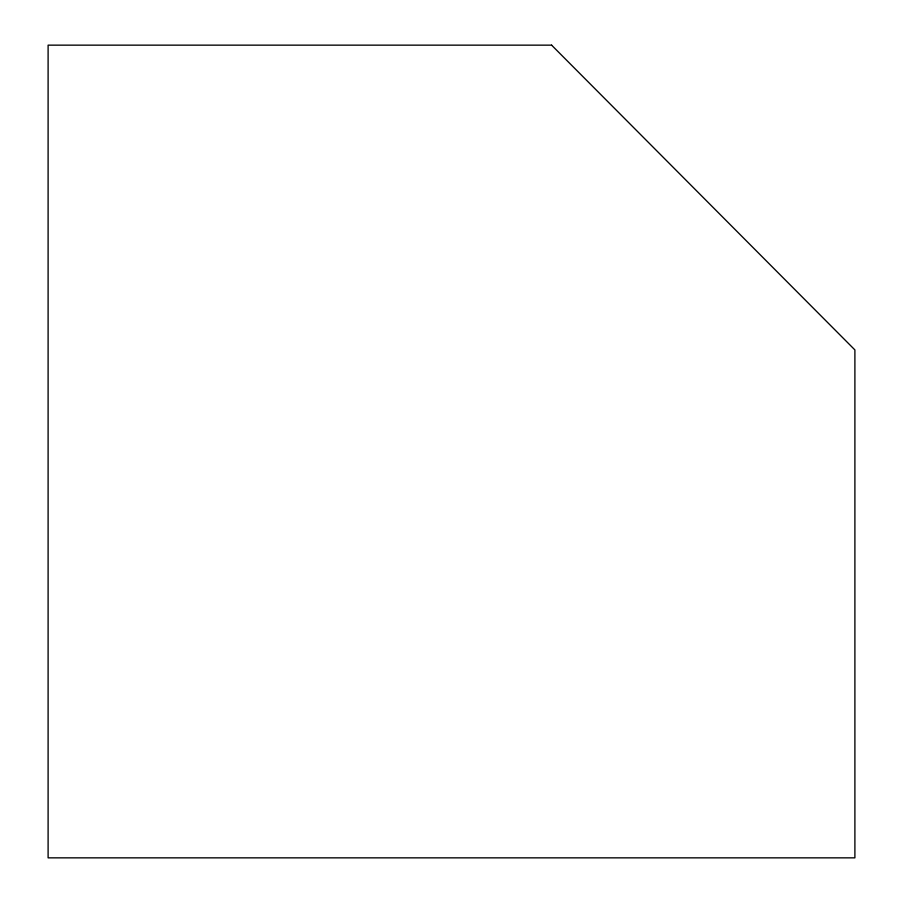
<?xml version="1.0" encoding="UTF-8"?>
<svg xmlns="http://www.w3.org/2000/svg" width="903" height="903" viewBox="0 0 903 903"><rect width="100%" height="100%" fill="white"/><g stroke="black" fill="none" stroke-linecap="round" stroke-linejoin="round"><path stroke-width="1.35" d="M551.609 45.15L48.107 45.15L48.107 857.85L854.893 857.85L854.893 349.912L551.609 45.15"/></g></svg>
